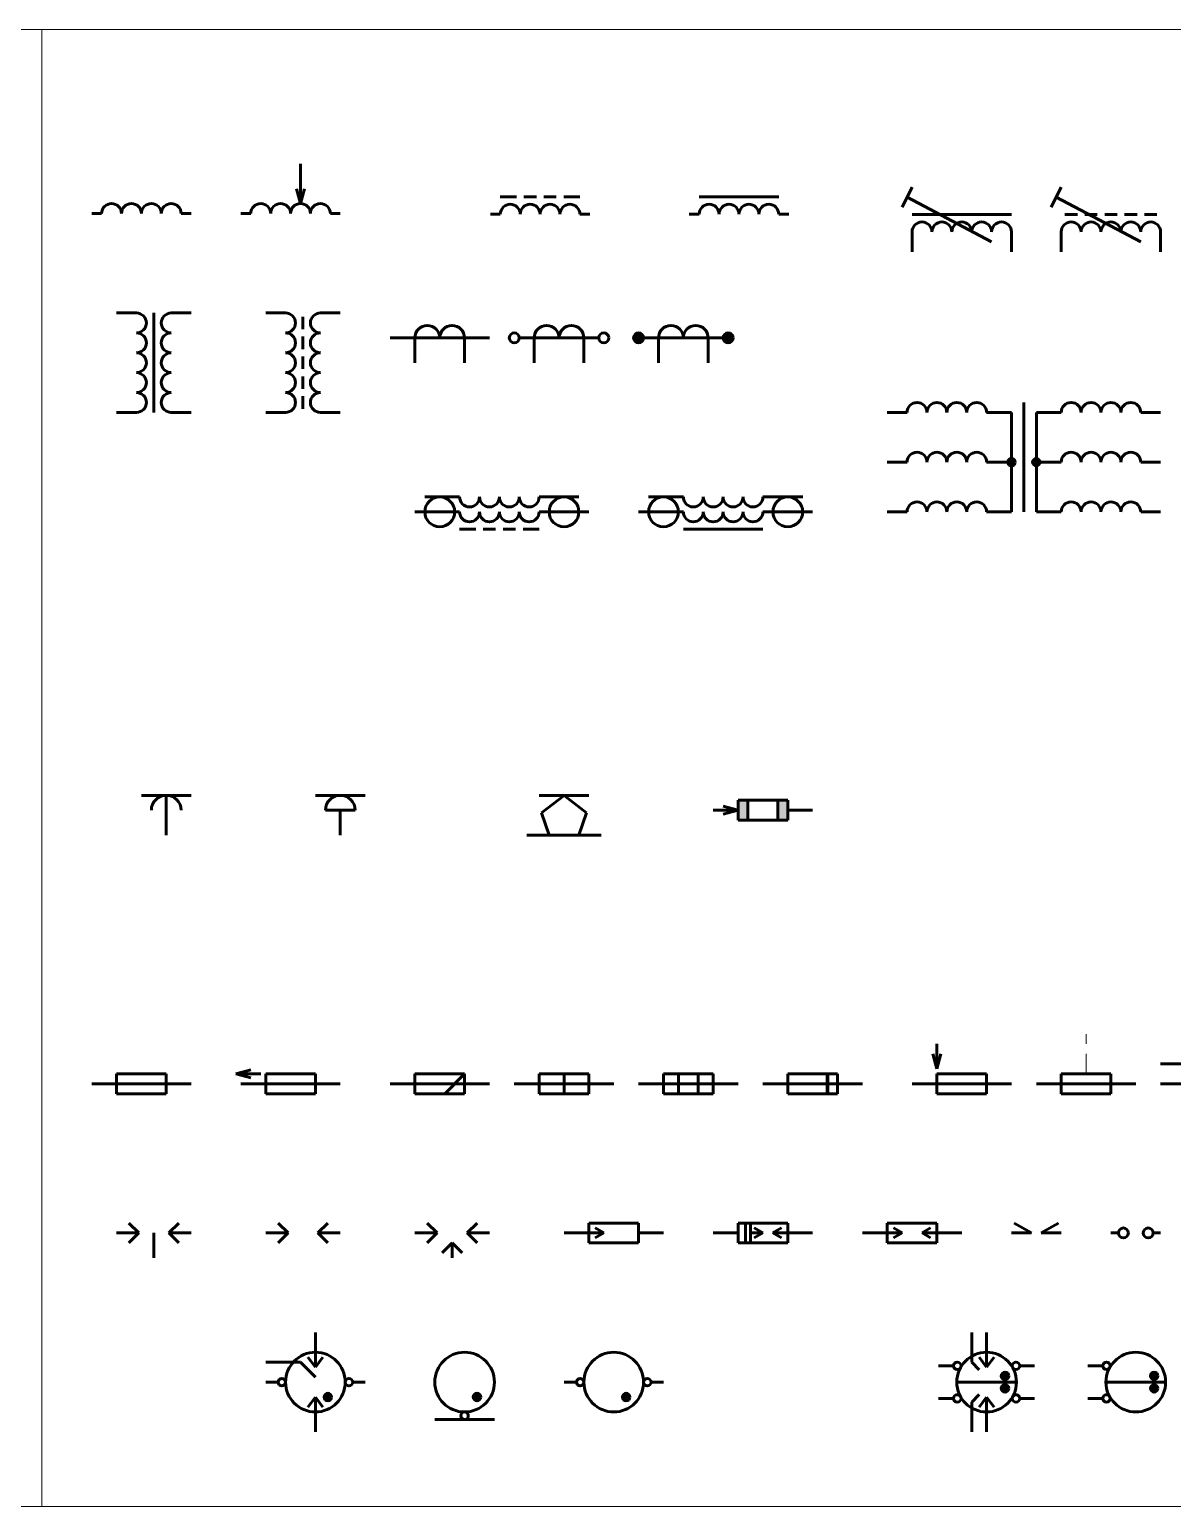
# Model space of a CAD drawing. Header units: millimetres. Extents: x 0 to 6510, y 0 to 297.
# Drawn here: x 1047.5 to 1277.4, y 0 to 297 of the extents above; entities that cross this region are included whole.
import ezdxf

# ---------------------------------------------------------------- set-up
doc = ezdxf.new("R2010")
doc.units = ezdxf.units.MM
for name, pattern in [('K5LT_BASIC', [0]), ('K5LT_DASHED', [6, 4, -2]), ('K5LT_REINFORCED', [0]), ('K5LT_THIN', [0])]:
    doc.linetypes.add(name, pattern=pattern)

# ---------------------------------------------------------------- blocks, each defined once
blk = doc.blocks.new('U29')
at = {"color": 150, "linetype": 'K5LT_BASIC', "lineweight": 60, "true_color": 0x0080ff}
for p, q in [((1062, 260), (1060, 260)), ((1078, 260), (1080, 260))]:
    blk.add_line(p, q, dxfattribs=at)
for centre in [(1064, 260), (1068, 260), (1072, 260), (1076, 260)]:
    blk.add_arc(centre, 2, 0, 180, dxfattribs=at)
blk = doc.blocks.new('U30')
at = {"color": 150, "linetype": 'K5LT_BASIC', "lineweight": 60, "true_color": 0x0080ff}
for p, q in [((1102, 262), (1102, 270)), ((1102, 262), (1101.2, 265)), ((1102, 262), (1102.8, 265)), ((1092, 260), (1090, 260)), ((1108, 260), (1110, 260))]:
    blk.add_line(p, q, dxfattribs=at)
for centre in [(1094, 260), (1098, 260), (1102, 260), (1106, 260)]:
    blk.add_arc(centre, 2, 0, 180, dxfattribs=at)
blk = doc.blocks.new('U31')
at = {"color": 150, "linetype": 'K5LT_BASIC', "lineweight": 60, "true_color": 0x0080ff}
for p, q in [((1099, 240), (1095, 240)), ((1102.5, 239.25), (1102.5, 236.75)), ((1110, 240), (1106, 240)), ((1102.5, 235.25), (1102.5, 232.75)), ((1102.5, 231.25), (1102.5, 228.75)), ((1102.5, 227.25), (1102.5, 224.75)), ((1102.5, 223.25), (1102.5, 220.75)), ((1099, 220), (1095, 220)), ((1106, 220), (1110, 220))]:
    blk.add_line(p, q, dxfattribs=at)
for centre, start, end in [((1099, 238), 270, 90), ((1106, 238), 90, 270), ((1099, 234), 270, 90), ((1106, 234), 90, 270), ((1099, 230), 270, 90), ((1106, 230), 90, 270), ((1099, 226), 270, 90), ((1106, 226), 90, 270), ((1099, 222), 270, 90), ((1106, 222), 90, 270)]:
    blk.add_arc(centre, 2, start, end, dxfattribs=at)
blk = doc.blocks.new('U32')
at = {"color": 150, "linetype": 'K5LT_BASIC', "lineweight": 60, "true_color": 0x0080ff}
for p, q in [((1069, 240), (1065, 240)), ((1072.5, 220), (1072.5, 240)), ((1080, 240), (1076, 240)), ((1069, 220), (1065, 220)), ((1076, 220), (1080, 220))]:
    blk.add_line(p, q, dxfattribs=at)
for centre, start, end in [((1069, 238), 270, 90), ((1076, 238), 90, 270), ((1069, 234), 270, 90), ((1076, 234), 90, 270), ((1069, 230), 270, 90), ((1076, 230), 90, 270), ((1069, 226), 270, 90), ((1076, 226), 90, 270), ((1069, 222), 270, 90), ((1076, 222), 90, 270)]:
    blk.add_arc(centre, 2, start, end, dxfattribs=at)
blk = doc.blocks.new('U38')
at = {"true_color": 0x0000ff}
for points in [[(1245.75, 210), (1245.53, 210.53), (1245, 210.75), (1244.47, 210.53), (1244.25, 210), (1244.47, 209.47), (1245, 209.25), (1245.53, 209.47)], [(1250.75, 210), (1250.53, 210.53), (1250, 210.75), (1249.47, 210.53), (1249.25, 210), (1249.47, 209.47), (1250, 209.25), (1250.53, 209.47)]]:
    blk.add_hatch(color=5, dxfattribs=at).paths.add_polyline_path(points)
at = {"color": 150, "linetype": 'K5LT_BASIC', "lineweight": 60, "true_color": 0x0080ff}
for p, q in [((1220, 220), (1224, 220)), ((1240, 220), (1245, 220)), ((1245, 220), (1245, 200)), ((1247.5, 222), (1247.5, 200)), ((1250, 220), (1255, 220)), ((1250, 220), (1250, 200)), ((1271, 220), (1275, 220)), ((1220, 210), (1224, 210)), ((1240, 210), (1245, 210)), ((1250, 210), (1255, 210)), ((1271, 210), (1275, 210)), ((1220, 200), (1224, 200)), ((1240, 200), (1245, 200)), ((1250, 200), (1255, 200)), ((1271, 200), (1275, 200))]:
    blk.add_line(p, q, dxfattribs=at)
for centre in [(1245, 210), (1250, 210)]:
    blk.add_circle(centre, 0.75, dxfattribs=at)
for centre in [(1226, 220), (1230, 220), (1234, 220), (1238, 220), (1257, 220), (1261, 220), (1265, 220), (1269, 220), (1226, 210), (1230, 210), (1234, 210), (1238, 210), (1257, 210), (1261, 210), (1265, 210), (1269, 210), (1226, 200), (1230, 200), (1234, 200), (1238, 200), (1257, 200), (1261, 200), (1265, 200), (1269, 200)]:
    blk.add_arc(centre, 2, 0, 180, dxfattribs=at)
blk = doc.blocks.new('U42')
at = {"color": 150, "linetype": 'K5LT_BASIC', "lineweight": 60, "true_color": 0x0080ff}
for p, q in [((1140, 235), (1120, 235)), ((1125, 235), (1125, 230)), ((1135, 230), (1135, 235))]:
    blk.add_line(p, q, dxfattribs=at)
for centre in [(1127.5, 235), (1132.5, 235)]:
    blk.add_arc(centre, 2.5, 0, 180, dxfattribs=at)
blk = doc.blocks.new('U43')
at = {"color": 150, "linetype": 'K5LT_BASIC', "lineweight": 60, "true_color": 0x0080ff}
for p, q in [((1162, 235), (1146, 235)), ((1149, 235), (1149, 230)), ((1159, 230), (1159, 235))]:
    blk.add_line(p, q, dxfattribs=at)
for centre in [(1145, 235), (1163, 235)]:
    blk.add_circle(centre, 1, dxfattribs=at)
for centre in [(1151.5, 235), (1156.5, 235)]:
    blk.add_arc(centre, 2.5, 0, 180, dxfattribs=at)
blk = doc.blocks.new('U44')
at = {"true_color": 0x0000ff}
for points in [[(1170, 236), (1169.29, 235.71), (1169, 235), (1169.29, 234.29), (1170, 234), (1170.71, 234.29), (1171, 235), (1170.71, 235.71)], [(1188, 236), (1187.29, 235.71), (1187, 235), (1187.29, 234.29), (1188, 234), (1188.71, 234.29), (1189, 235), (1188.71, 235.71)]]:
    blk.add_hatch(color=5, dxfattribs=at).paths.add_polyline_path(points)
at = {"color": 150, "linetype": 'K5LT_BASIC', "lineweight": 60, "true_color": 0x0080ff}
for p, q in [((1187, 235), (1171, 235)), ((1174, 235), (1174, 230)), ((1184, 230), (1184, 235))]:
    blk.add_line(p, q, dxfattribs=at)
for centre in [(1170, 235), (1188, 235)]:
    blk.add_circle(centre, 1, dxfattribs=at)
for centre in [(1176.5, 235), (1181.5, 235)]:
    blk.add_arc(centre, 2.5, 0, 180, dxfattribs=at)
blk = doc.blocks.new('U45')
at = {"color": 150, "linetype": 'K5LT_BASIC', "lineweight": 60, "true_color": 0x0080ff}
for p, q in [((1223, 261.3), (1225, 265.3)), ((1241, 254.3), (1224, 263.3)), ((1245, 259.8), (1225, 259.8)), ((1225, 256.3), (1225, 252.3)), ((1245, 256.3), (1245, 252.3))]:
    blk.add_line(p, q, dxfattribs=at)
for centre in [(1227, 256.3), (1231, 256.3), (1235, 256.3), (1239, 256.3), (1243, 256.3)]:
    blk.add_arc(centre, 2, 0, 180, dxfattribs=at)
blk = doc.blocks.new('U46')
at = {"color": 150, "linetype": 'K5LT_BASIC', "lineweight": 60, "true_color": 0x0080ff}
for p, q in [((1253, 261.3), (1255, 265.3)), ((1271, 254.3), (1254, 263.3)), ((1255.75, 259.8), (1258.25, 259.8)), ((1259.75, 259.8), (1262.25, 259.8)), ((1263.75, 259.8), (1266.25, 259.8)), ((1267.75, 259.8), (1270.25, 259.8)), ((1271.75, 259.8), (1274.25, 259.8)), ((1255, 256.3), (1255, 252.3)), ((1275, 256.3), (1275, 252.3))]:
    blk.add_line(p, q, dxfattribs=at)
for centre in [(1257, 256.3), (1261, 256.3), (1265, 256.3), (1269, 256.3), (1273, 256.3)]:
    blk.add_arc(centre, 2, 0, 180, dxfattribs=at)
blk = doc.blocks.new('U47')
at = {"color": 150, "linetype": 'K5LT_BASIC', "lineweight": 60, "true_color": 0x0080ff}
for p, q in [((1145.44, 263.36), (1142.19, 263.36)), ((1149.44, 263.36), (1146.94, 263.36)), ((1153.44, 263.36), (1150.94, 263.36)), ((1158.19, 263.36), (1154.94, 263.36)), ((1142.19, 259.86), (1140.19, 259.86)), ((1158.19, 259.86), (1160.19, 259.86))]:
    blk.add_line(p, q, dxfattribs=at)
for centre in [(1144.19, 259.86), (1148.19, 259.86), (1152.19, 259.86), (1156.19, 259.86)]:
    blk.add_arc(centre, 2, 0, 180, dxfattribs=at)
blk = doc.blocks.new('U48')
at = {"color": 150, "linetype": 'K5LT_BASIC', "lineweight": 60, "true_color": 0x0080ff}
for p, q in [((1198.19, 263.36), (1182.19, 263.36)), ((1182.19, 259.86), (1180.19, 259.86)), ((1198.19, 259.86), (1200.19, 259.86))]:
    blk.add_line(p, q, dxfattribs=at)
for centre in [(1184.19, 259.86), (1188.19, 259.86), (1192.19, 259.86), (1196.19, 259.86)]:
    blk.add_arc(centre, 2, 0, 180, dxfattribs=at)
blk = doc.blocks.new('U49')
at = {"color": 150, "linetype": 'K5LT_BASIC', "lineweight": 60, "true_color": 0x0080ff}
for p, q in [((1134, 203), (1127, 203)), ((1158, 203), (1150, 203)), ((1134, 200), (1125, 200)), ((1160, 200), (1150, 200)), ((1134, 196.5), (1137.25, 196.5)), ((1138.75, 196.5), (1141.25, 196.5)), ((1142.75, 196.5), (1145.25, 196.5)), ((1146.75, 196.5), (1150, 196.5))]:
    blk.add_line(p, q, dxfattribs=at)
for centre in [(1130, 200), (1155, 200)]:
    blk.add_circle(centre, 3, dxfattribs=at)
for centre in [(1136, 203), (1140, 203), (1144, 203), (1148, 203), (1136, 200), (1140, 200), (1144, 200), (1148, 200)]:
    blk.add_arc(centre, 2, 180, 0, dxfattribs=at)
blk = doc.blocks.new('U50')
at = {"color": 150, "linetype": 'K5LT_BASIC', "lineweight": 60, "true_color": 0x0080ff}
for p, q in [((1179, 203), (1172, 203)), ((1203, 203), (1195, 203)), ((1179, 200), (1170, 200)), ((1205, 200), (1195, 200)), ((1195, 196.5), (1179, 196.5))]:
    blk.add_line(p, q, dxfattribs=at)
for centre in [(1175, 200), (1200, 200)]:
    blk.add_circle(centre, 3, dxfattribs=at)
for centre in [(1181, 203), (1185, 203), (1189, 203), (1193, 203), (1181, 200), (1185, 200), (1189, 200), (1193, 200)]:
    blk.add_arc(centre, 2, 180, 0, dxfattribs=at)
blk = doc.blocks.new('U372')
at = {"color": 150, "linetype": 'K5LT_BASIC', "lineweight": 60, "true_color": 0x0080ff}
for p, q in [((1070, 143), (1080, 143)), ((1075, 143), (1075, 135))]:
    blk.add_line(p, q, dxfattribs=at)
blk.add_arc((1075, 140), 3, 0, 180, dxfattribs=at)
blk = doc.blocks.new('U373')
at = {"color": 150, "linetype": 'K5LT_BASIC', "lineweight": 60, "true_color": 0x0080ff}
for p, q in [((1105, 143), (1115, 143)), ((1107, 140), (1113, 140)), ((1110, 140), (1110, 135))]:
    blk.add_line(p, q, dxfattribs=at)
blk.add_arc((1110, 140), 3, 0, 180, dxfattribs=at)
blk = doc.blocks.new('U374')
at = {"color": 150, "linetype": 'K5LT_BASIC', "lineweight": 60, "true_color": 0x0080ff}
for p, q in [((1150, 143), (1160, 143)), ((1150.5, 139.5), (1155, 143)), ((1155, 143), (1159.5, 139.5)), ((1152, 135), (1150.5, 139.5)), ((1159.5, 139.5), (1158, 135)), ((1162.5, 135), (1147.5, 135))]:
    blk.add_line(p, q, dxfattribs=at)
blk = doc.blocks.new('U375')
at = {"true_color": 0x0000ff}
for points in [[(1192, 138), (1192, 142), (1190, 142), (1190, 138)], [(1200, 138), (1200, 142), (1198, 142), (1198, 138)]]:
    blk.add_hatch(color=5, dxfattribs=at).paths.add_polyline_path(points)
at = {"color": 150, "linetype": 'K5LT_BASIC', "lineweight": 60, "true_color": 0x0080ff}
for p, q in [((1190, 140), (1185, 140)), ((1187, 140.8), (1190, 140)), ((1190, 140), (1187, 139.2)), ((1200, 142), (1190, 142)), ((1190, 138), (1190, 142)), ((1192, 138), (1192, 142)), ((1198, 138), (1198, 142)), ((1200, 138), (1200, 142)), ((1205, 140), (1200, 140)), ((1190, 138), (1200, 138))]:
    blk.add_line(p, q, dxfattribs=at)
blk = doc.blocks.new('U380')
at = {"color": 150, "linetype": 'K5LT_BASIC', "lineweight": 60, "true_color": 0x0080ff}
for p, q in [((1069.5, 55), (1067.5, 57)), ((1077.5, 57), (1075.5, 55)), ((1069.5, 55), (1065, 55)), ((1067.5, 53), (1069.5, 55)), ((1072.5, 55), (1072.5, 50)), ((1080, 55), (1075.5, 55)), ((1075.5, 55), (1077.5, 53))]:
    blk.add_line(p, q, dxfattribs=at)
blk = doc.blocks.new('U381')
at = {"color": 150, "linetype": 'K5LT_BASIC', "lineweight": 60, "true_color": 0x0080ff}
for p, q in [((1099.5, 55), (1097.5, 57)), ((1107.5, 57), (1105.5, 55)), ((1099.5, 55), (1095, 55)), ((1097.5, 53), (1099.5, 55)), ((1110, 55), (1105.5, 55)), ((1105.5, 55), (1107.5, 53))]:
    blk.add_line(p, q, dxfattribs=at)
blk = doc.blocks.new('U382')
at = {"color": 150, "linetype": 'K5LT_BASIC', "lineweight": 60, "true_color": 0x0080ff}
for p, q in [((1129.5, 55), (1127.5, 57)), ((1137.5, 57), (1135.5, 55)), ((1129.5, 55), (1125, 55)), ((1127.5, 53), (1129.5, 55)), ((1140, 55), (1135.5, 55)), ((1135.5, 55), (1137.5, 53)), ((1130.5, 51), (1132.5, 53)), ((1132.5, 53), (1134.5, 51)), ((1132.5, 53), (1132.5, 50))]:
    blk.add_line(p, q, dxfattribs=at)
blk = doc.blocks.new('U383')
at = {"color": 150, "linetype": 'K5LT_BASIC', "lineweight": 60, "true_color": 0x0080ff}
for p, q in [((1170, 57), (1160, 57)), ((1160, 57), (1160, 53)), ((1170, 53), (1170, 57)), ((1163, 55), (1155, 55)), ((1161.27, 56), (1163, 55)), ((1163, 55), (1161.27, 54)), ((1175, 55), (1170, 55)), ((1160, 53), (1170, 53))]:
    blk.add_line(p, q, dxfattribs=at)
blk = doc.blocks.new('U384')
at = {"color": 150, "linetype": 'K5LT_BASIC', "lineweight": 60, "true_color": 0x0080ff}
for p, q in [((1200, 57), (1190, 57)), ((1190, 57), (1190, 53)), ((1191.5, 57), (1191.5, 53)), ((1192.5, 53), (1192.5, 57)), ((1200, 53), (1200, 57)), ((1190, 55), (1185, 55)), ((1195, 55), (1192.5, 55)), ((1193.27, 56), (1195, 55)), ((1195, 55), (1193.27, 54)), ((1198.73, 56), (1197, 55)), ((1205, 55), (1197, 55)), ((1197, 55), (1198.73, 54)), ((1190, 53), (1200, 53))]:
    blk.add_line(p, q, dxfattribs=at)
blk = doc.blocks.new('U385')
at = {"color": 150, "linetype": 'K5LT_BASIC', "lineweight": 60, "true_color": 0x0080ff}
for p, q in [((1230, 57), (1220, 57)), ((1220, 57), (1220, 53)), ((1230, 53), (1230, 57)), ((1223, 55), (1215, 55)), ((1221.27, 56), (1223, 55)), ((1223, 55), (1221.27, 54)), ((1228.73, 56), (1227, 55)), ((1235, 55), (1227, 55)), ((1227, 55), (1228.73, 54)), ((1220, 53), (1230, 53))]:
    blk.add_line(p, q, dxfattribs=at)
blk = doc.blocks.new('U386')
at = {"color": 150, "linetype": 'K5LT_BASIC', "lineweight": 60, "true_color": 0x0080ff}
for p, q in [((1266.5, 55), (1265, 55)), ((1275, 55), (1273.5, 55))]:
    blk.add_line(p, q, dxfattribs=at)
for centre in [(1267.5, 55), (1272.5, 55)]:
    blk.add_circle(centre, 1, dxfattribs=at)
blk = doc.blocks.new('U387')
at = {"color": 150, "linetype": 'K5LT_BASIC', "lineweight": 60, "true_color": 0x0080ff}
for p, q in [((1245.536, 57), (1249, 55)), ((1251, 55), (1254.464, 57)), ((1249, 55), (1245, 55)), ((1255, 55), (1251, 55))]:
    blk.add_line(p, q, dxfattribs=at)
blk = doc.blocks.new('U396')
at = {"color": 150, "linetype": 'K5LT_BASIC', "lineweight": 60, "true_color": 0x0080ff}
for p, q in [((1075, 87), (1065, 87)), ((1065, 87), (1065, 83)), ((1075, 83), (1075, 87)), ((1080, 85), (1060, 85)), ((1065, 83), (1075, 83))]:
    blk.add_line(p, q, dxfattribs=at)
blk = doc.blocks.new('U397')
at = {"color": 150, "linetype": 'K5LT_BASIC', "lineweight": 60, "true_color": 0x0080ff}
for p, q in [((1092, 87.8), (1089, 87)), ((1094, 87), (1089, 87)), ((1089, 87), (1092, 86.2)), ((1105, 87), (1095, 87)), ((1095, 87), (1095, 83)), ((1105, 83), (1105, 87)), ((1110, 85), (1090, 85)), ((1095, 83), (1105, 83))]:
    blk.add_line(p, q, dxfattribs=at)
blk = doc.blocks.new('U398')
at = {"color": 150, "linetype": 'K5LT_BASIC', "lineweight": 60, "true_color": 0x0080ff}
for p, q in [((1135, 87), (1125, 87)), ((1125, 87), (1125, 83)), ((1135, 87), (1131, 83)), ((1135, 83), (1135, 87)), ((1140, 85), (1120, 85)), ((1125, 83), (1135, 83))]:
    blk.add_line(p, q, dxfattribs=at)
blk = doc.blocks.new('U399')
at = {"color": 150, "linetype": 'K5LT_BASIC', "lineweight": 60, "true_color": 0x0080ff}
for p, q in [((1160, 87), (1150, 87)), ((1150, 87), (1150, 83)), ((1155, 87), (1155, 83)), ((1160, 83), (1160, 87)), ((1165, 85), (1145, 85)), ((1150, 83), (1160, 83))]:
    blk.add_line(p, q, dxfattribs=at)
blk = doc.blocks.new('U400')
at = {"color": 150, "linetype": 'K5LT_BASIC', "lineweight": 60, "true_color": 0x0080ff}
for p, q in [((1185, 87), (1175, 87)), ((1175, 87), (1175, 83)), ((1178, 87), (1178, 83)), ((1182, 87), (1182, 83)), ((1185, 83), (1185, 87)), ((1190, 85), (1170, 85)), ((1175, 83), (1185, 83))]:
    blk.add_line(p, q, dxfattribs=at)
blk = doc.blocks.new('U401')
at = {"color": 150, "linetype": 'K5LT_BASIC', "lineweight": 60, "true_color": 0x0080ff}
for p, q in [((1210, 87), (1200, 87)), ((1200, 87), (1200, 83)), ((1210, 83), (1210, 87)), ((1215, 85), (1195, 85)), ((1200, 83), (1210, 83))]:
    blk.add_line(p, q, dxfattribs=at)
at = {"color": 134, "linetype": 'K5LT_REINFORCED', "lineweight": 100, "true_color": 0x009696}
blk.add_line((1208, 87), (1208, 83), dxfattribs=at)
blk = doc.blocks.new('U402')
at = {"color": 150, "linetype": 'K5LT_BASIC', "lineweight": 60, "true_color": 0x0080ff}
for p, q in [((1230, 93), (1230, 88)), ((1229.2, 91), (1230, 88)), ((1230, 88), (1230.8, 91)), ((1240, 87), (1230, 87)), ((1230, 87), (1230, 83)), ((1240, 83), (1240, 87)), ((1245, 85), (1225, 85)), ((1230, 83), (1240, 83))]:
    blk.add_line(p, q, dxfattribs=at)
blk = doc.blocks.new('U403')
at = {"color": 7, "linetype": 'K5LT_DASHED', "lineweight": 18}
blk.add_line((1260, 87), (1260, 95), dxfattribs=at)
at = {"color": 150, "linetype": 'K5LT_BASIC', "lineweight": 60, "true_color": 0x0080ff}
for p, q in [((1265, 87), (1255, 87)), ((1255, 87), (1255, 83)), ((1265, 83), (1265, 87)), ((1270, 85), (1250, 85)), ((1255, 83), (1265, 83))]:
    blk.add_line(p, q, dxfattribs=at)
blk = doc.blocks.new('U404')
at = {"color": 150, "linetype": 'K5LT_BASIC', "lineweight": 60, "true_color": 0x0080ff}
for p, q in [((1280, 89), (1290, 94.774)), ((1286.5, 87), (1286.5, 92.753)), ((1288, 93.419), (1288, 87)), ((1275, 89), (1280, 89)), ((1280, 89), (1280, 87)), ((1290, 87), (1280, 87)), ((1280, 87), (1280, 83)), ((1290, 83), (1290, 87)), ((1295, 85), (1275, 85)), ((1280, 83), (1290, 83))]:
    blk.add_line(p, q, dxfattribs=at)
blk = doc.blocks.new('U406')
at = {"true_color": 0x0000ff}
blk.add_hatch(color=5, dxfattribs=at).paths.add_polyline_path([(1107.5, 21.25), (1108.03, 21.47), (1108.25, 22), (1108.03, 22.53), (1107.5, 22.75), (1106.97, 22.53), (1106.75, 22), (1106.97, 21.47)])
at = {"color": 150, "linetype": 'K5LT_BASIC', "lineweight": 60, "true_color": 0x0080ff}
for p, q in [((1105, 35), (1105, 28)), ((1105, 28), (1103.5, 30)), ((1105, 28), (1106.5, 30)), ((1102, 29), (1095, 29)), ((1105, 26), (1102, 29)), ((1097.5, 25), (1095, 25)), ((1115, 25), (1112.5, 25)), ((1105, 22), (1103.5, 20)), ((1105, 22), (1105, 15)), ((1105, 22), (1106.5, 20))]:
    blk.add_line(p, q, dxfattribs=at)
for centre, radius in [((1105, 25), 6), ((1098.25, 25), 0.75), ((1111.75, 25), 0.75), ((1107.5, 22), 0.75)]:
    blk.add_circle(centre, radius, dxfattribs=at)
blk = doc.blocks.new('U407')
at = {"true_color": 0x0000ff}
blk.add_hatch(color=5, dxfattribs=at).paths.add_polyline_path([(1137.5, 21.25), (1138.03, 21.47), (1138.25, 22), (1138.03, 22.53), (1137.5, 22.75), (1136.97, 22.53), (1136.75, 22), (1136.97, 21.47)])
at = {"color": 150, "linetype": 'K5LT_BASIC', "lineweight": 60, "true_color": 0x0080ff}
blk.add_line((1141, 17.5), (1129, 17.5), dxfattribs=at)
for centre, radius in [((1135, 25), 6), ((1137.5, 22), 0.75), ((1135, 18.25), 0.75)]:
    blk.add_circle(centre, radius, dxfattribs=at)
blk = doc.blocks.new('U408')
at = {"true_color": 0x0000ff}
blk.add_hatch(color=5, dxfattribs=at).paths.add_polyline_path([(1167.5, 21.25), (1168.03, 21.47), (1168.25, 22), (1168.03, 22.53), (1167.5, 22.75), (1166.97, 22.53), (1166.75, 22), (1166.97, 21.47)])
at = {"color": 150, "linetype": 'K5LT_BASIC', "lineweight": 60, "true_color": 0x0080ff}
for p, q in [((1157.5, 25), (1155, 25)), ((1175, 25), (1172.5, 25))]:
    blk.add_line(p, q, dxfattribs=at)
for centre, radius in [((1165, 25), 6), ((1158.25, 25), 0.75), ((1171.75, 25), 0.75), ((1167.5, 22), 0.75)]:
    blk.add_circle(centre, radius, dxfattribs=at)
blk = doc.blocks.new('U409')
at = {"true_color": 0x0000ff}
for points in [[(1243.7, 27), (1243.17, 26.78), (1242.95, 26.25), (1243.17, 25.72), (1243.7, 25.5), (1244.23, 25.72), (1244.45, 26.25), (1244.23, 26.78)], [(1243.7, 23), (1244.23, 23.22), (1244.45, 23.75), (1244.23, 24.28), (1243.7, 24.5), (1243.17, 24.28), (1242.95, 23.75), (1243.17, 23.22)]]:
    blk.add_hatch(color=5, dxfattribs=at).paths.add_polyline_path(points)
at = {"color": 150, "linetype": 'K5LT_BASIC', "lineweight": 60, "true_color": 0x0080ff}
for p, q in [((1237, 29), (1237, 35)), ((1240, 35), (1240, 28)), ((1240, 28), (1238.5, 30)), ((1240, 28), (1241.5, 30)), ((1230.35, 28.27), (1233.35, 28.27)), ((1238.5, 27.5), (1237, 29)), ((1246.65, 28.27), (1249.65, 28.27)), ((1234, 25), (1246, 25)), ((1230.35, 21.73), (1233.35, 21.73)), ((1238.5, 22.5), (1237, 21)), ((1237, 21), (1237, 15)), ((1240, 22), (1238.5, 20)), ((1240, 22), (1240, 15)), ((1240, 22), (1241.5, 20)), ((1246.65, 21.73), (1249.65, 21.73))]:
    blk.add_line(p, q, dxfattribs=at)
for centre, radius in [((1240, 25), 6), ((1234.1, 28.27), 0.75), ((1243.7, 26.25), 0.75), ((1245.9, 28.27), 0.75), ((1243.7, 23.75), 0.75), ((1234.1, 21.73), 0.75), ((1245.9, 21.73), 0.75)]:
    blk.add_circle(centre, radius, dxfattribs=at)
blk = doc.blocks.new('U410')
at = {"true_color": 0x0000ff}
for points in [[(1273.7, 27), (1273.17, 26.78), (1272.95, 26.25), (1273.17, 25.72), (1273.7, 25.5), (1274.23, 25.72), (1274.45, 26.25), (1274.23, 26.78)], [(1273.7, 23), (1274.23, 23.22), (1274.45, 23.75), (1274.23, 24.28), (1273.7, 24.5), (1273.17, 24.28), (1272.95, 23.75), (1273.17, 23.22)]]:
    blk.add_hatch(color=5, dxfattribs=at).paths.add_polyline_path(points)
at = {"color": 150, "linetype": 'K5LT_BASIC', "lineweight": 60, "true_color": 0x0080ff}
for p, q in [((1260.35, 28.27), (1263.35, 28.27)), ((1264, 25), (1276, 25)), ((1260.35, 21.73), (1263.35, 21.73))]:
    blk.add_line(p, q, dxfattribs=at)
for centre, radius in [((1270, 25), 6), ((1264.1, 28.27), 0.75), ((1273.7, 26.25), 0.75), ((1273.7, 23.75), 0.75), ((1264.1, 21.73), 0.75)]:
    blk.add_circle(centre, radius, dxfattribs=at)
blk = doc.blocks.new('U1430')
at = {"color": 7, "linetype": 'K5LT_THIN', "lineweight": 18}
for p, q in [((630, 297), (1050, 297)), ((1050, 297), (1050, 0)), ((1050, 0), (630, 0))]:
    blk.add_line(p, q, dxfattribs=at)
blk = doc.blocks.new('U1431')
at = {"color": 7, "linetype": 'K5LT_THIN', "lineweight": 18}
for p, q in [((1050, 0), (1050, 297)), ((1050, 297), (1470, 297)), ((1470, 0), (1050, 0))]:
    blk.add_line(p, q, dxfattribs=at)

msp = doc.modelspace()

# ---------------------------------------------------------------- block references
for name in ['U1430', 'U1431', 'U30', 'U45', 'U46', 'U29', 'U47', 'U48', 'U32', 'U31', 'U42', 'U43', 'U44', 'U38', 'U49', 'U50', 'U372', 'U373', 'U374', 'U375', 'U402', 'U403', 'U404', 'U396', 'U397', 'U398', 'U399', 'U400', 'U401', 'U380', 'U381', 'U382', 'U383', 'U384', 'U385', 'U387', 'U386', 'U406', 'U409', 'U407', 'U408', 'U410']:
    msp.add_blockref(name, (0, 0))

doc.saveas('drawing.dxf')
